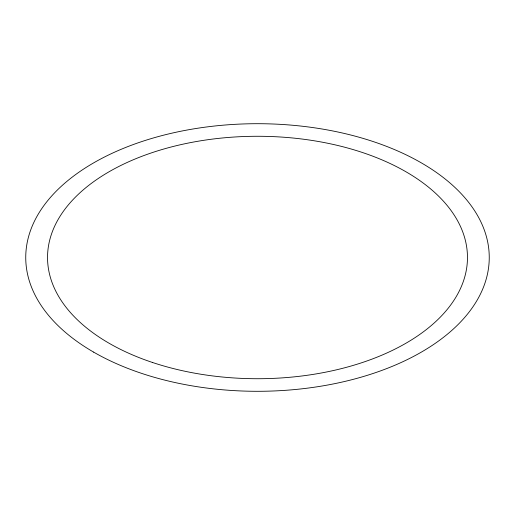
<?xml version="1.0" encoding="UTF-8"?>
<svg xmlns="http://www.w3.org/2000/svg" width="515" height="515" viewBox="0 0 515 515"><rect width="100%" height="100%" fill="white"/><g stroke="black" fill="none" stroke-linecap="round" stroke-linejoin="round"><path stroke-width="0.77" d="M93.627 352.112A231.75 133.797 0 0 0 481.351 292.127A231.75 133.797 0 0 0 197.522 128.261A231.75 133.797 0 0 0 93.627 352.112M152.517 362.483A209.966 121.225 0 0 0 467.466 257.5A209.966 121.225 0 0 0 152.517 152.517A209.966 121.225 0 0 0 152.517 362.483"/></g></svg>
